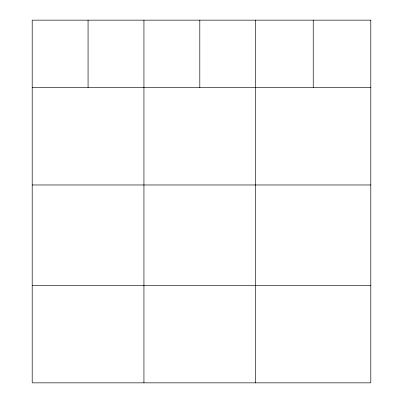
<?xml version="1.0" encoding="UTF-8"?>
<svg xmlns="http://www.w3.org/2000/svg" width="403" height="403" viewBox="0 0 403 403"><rect width="100%" height="100%" fill="white"/><g stroke="black" fill="none" stroke-linecap="round" stroke-linejoin="round"><path stroke-width="0.6" d="M32.2 87.511L370.8 87.511M32.2 184.972L370.8 184.972M32.2 285.389L370.8 285.389M313.237 20.15L313.237 87.511M255.673 20.15L255.673 382.85M199.807 20.15L199.807 87.511M143.936 20.15L143.936 382.85M88.071 20.15L88.071 87.511M370.8 20.15L32.2 20.15L32.2 382.85L370.8 382.85L370.8 20.15"/></g></svg>
